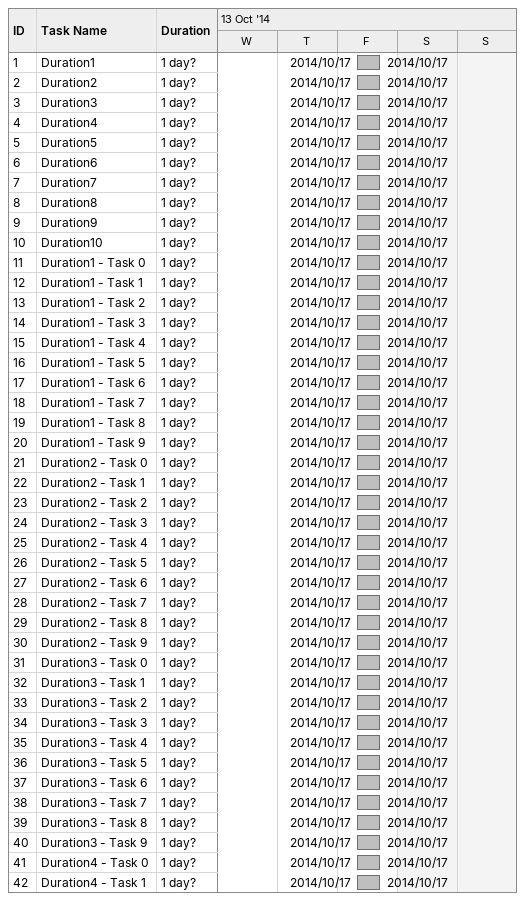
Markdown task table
| ID | Task | Duration | Start | Finish |
|---|---|---|---|---|
| 1 | Duration1 | 1d? | 2014-10-17 | 2014-10-17 |
| 2 | Duration2 | 1d? | 2014-10-17 | 2014-10-17 |
| 3 | Duration3 | 1d? | 2014-10-17 | 2014-10-17 |
| 4 | Duration4 | 1d? | 2014-10-17 | 2014-10-17 |
| 5 | Duration5 | 1d? | 2014-10-17 | 2014-10-17 |
| 6 | Duration6 | 1d? | 2014-10-17 | 2014-10-17 |
| 7 | Duration7 | 1d? | 2014-10-17 | 2014-10-17 |
| 8 | Duration8 | 1d? | 2014-10-17 | 2014-10-17 |
| 9 | Duration9 | 1d? | 2014-10-17 | 2014-10-17 |
| 10 | Duration10 | 1d? | 2014-10-17 | 2014-10-17 |
| 11 | Duration1 - Task 0 | 1d? | 2014-10-17 | 2014-10-17 |
| 12 | Duration1 - Task 1 | 1d? | 2014-10-17 | 2014-10-17 |
| 13 | Duration1 - Task 2 | 1d? | 2014-10-17 | 2014-10-17 |
| 14 | Duration1 - Task 3 | 1d? | 2014-10-17 | 2014-10-17 |
| 15 | Duration1 - Task 4 | 1d? | 2014-10-17 | 2014-10-17 |
| 16 | Duration1 - Task 5 | 1d? | 2014-10-17 | 2014-10-17 |
| 17 | Duration1 - Task 6 | 1d? | 2014-10-17 | 2014-10-17 |
| 18 | Duration1 - Task 7 | 1d? | 2014-10-17 | 2014-10-17 |
| 19 | Duration1 - Task 8 | 1d? | 2014-10-17 | 2014-10-17 |
| 20 | Duration1 - Task 9 | 1d? | 2014-10-17 | 2014-10-17 |
| 21 | Duration2 - Task 0 | 1d? | 2014-10-17 | 2014-10-17 |
| 22 | Duration2 - Task 1 | 1d? | 2014-10-17 | 2014-10-17 |
| 23 | Duration2 - Task 2 | 1d? | 2014-10-17 | 2014-10-17 |
| 24 | Duration2 - Task 3 | 1d? | 2014-10-17 | 2014-10-17 |
| 25 | Duration2 - Task 4 | 1d? | 2014-10-17 | 2014-10-17 |
| 26 | Duration2 - Task 5 | 1d? | 2014-10-17 | 2014-10-17 |
| 27 | Duration2 - Task 6 | 1d? | 2014-10-17 | 2014-10-17 |
| 28 | Duration2 - Task 7 | 1d? | 2014-10-17 | 2014-10-17 |
| 29 | Duration2 - Task 8 | 1d? | 2014-10-17 | 2014-10-17 |
| 30 | Duration2 - Task 9 | 1d? | 2014-10-17 | 2014-10-17 |
| 31 | Duration3 - Task 0 | 1d? | 2014-10-17 | 2014-10-17 |
| 32 | Duration3 - Task 1 | 1d? | 2014-10-17 | 2014-10-17 |
| 33 | Duration3 - Task 2 | 1d? | 2014-10-17 | 2014-10-17 |
| 34 | Duration3 - Task 3 | 1d? | 2014-10-17 | 2014-10-17 |
| 35 | Duration3 - Task 4 | 1d? | 2014-10-17 | 2014-10-17 |
| 36 | Duration3 - Task 5 | 1d? | 2014-10-17 | 2014-10-17 |
| 37 | Duration3 - Task 6 | 1d? | 2014-10-17 | 2014-10-17 |
| 38 | Duration3 - Task 7 | 1d? | 2014-10-17 | 2014-10-17 |
| 39 | Duration3 - Task 8 | 1d? | 2014-10-17 | 2014-10-17 |
| 40 | Duration3 - Task 9 | 1d? | 2014-10-17 | 2014-10-17 |
| 41 | Duration4 - Task 0 | 1d? | 2014-10-17 | 2014-10-17 |
| 42 | Duration4 - Task 1 | 1d? | 2014-10-17 | 2014-10-17 |
